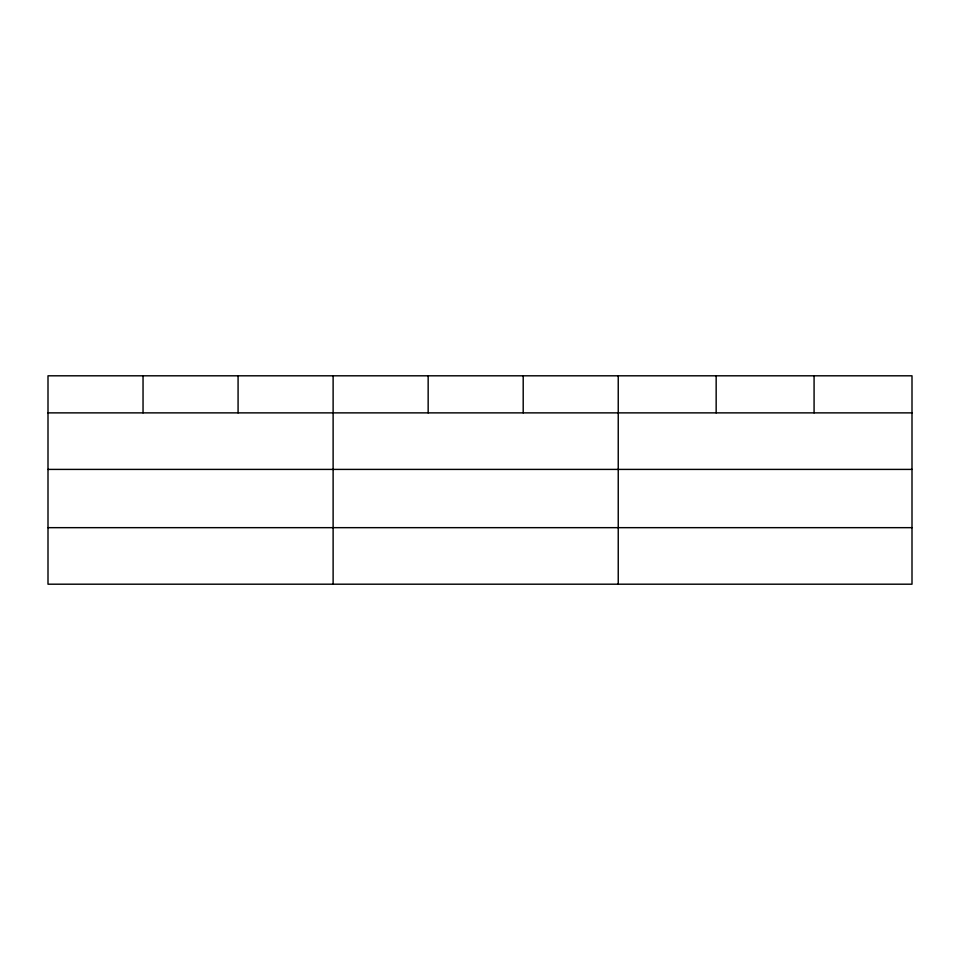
<?xml version="1.0" encoding="UTF-8"?>
<svg xmlns="http://www.w3.org/2000/svg" width="960" height="960" viewBox="0 0 960 960"><rect width="100%" height="100%" fill="white"/><g stroke="black" fill="none" stroke-linecap="round" stroke-linejoin="round"><path stroke-width="1.44" d="M912 469.404L912 375.804L48 375.804L48 584.196L912 584.196L912 469.404L48 469.404M48 412.872L912 412.872M48 527.664L912 527.664M814.08 375.804L814.08 412.872M716.16 375.804L716.16 412.872M618.24 375.804L618.24 584.196M523.2 375.804L523.2 412.872M428.16 375.804L428.16 412.872M333.12 375.804L333.12 584.196M238.08 375.804L238.08 412.872M143.04 375.804L143.04 412.872"/></g></svg>
